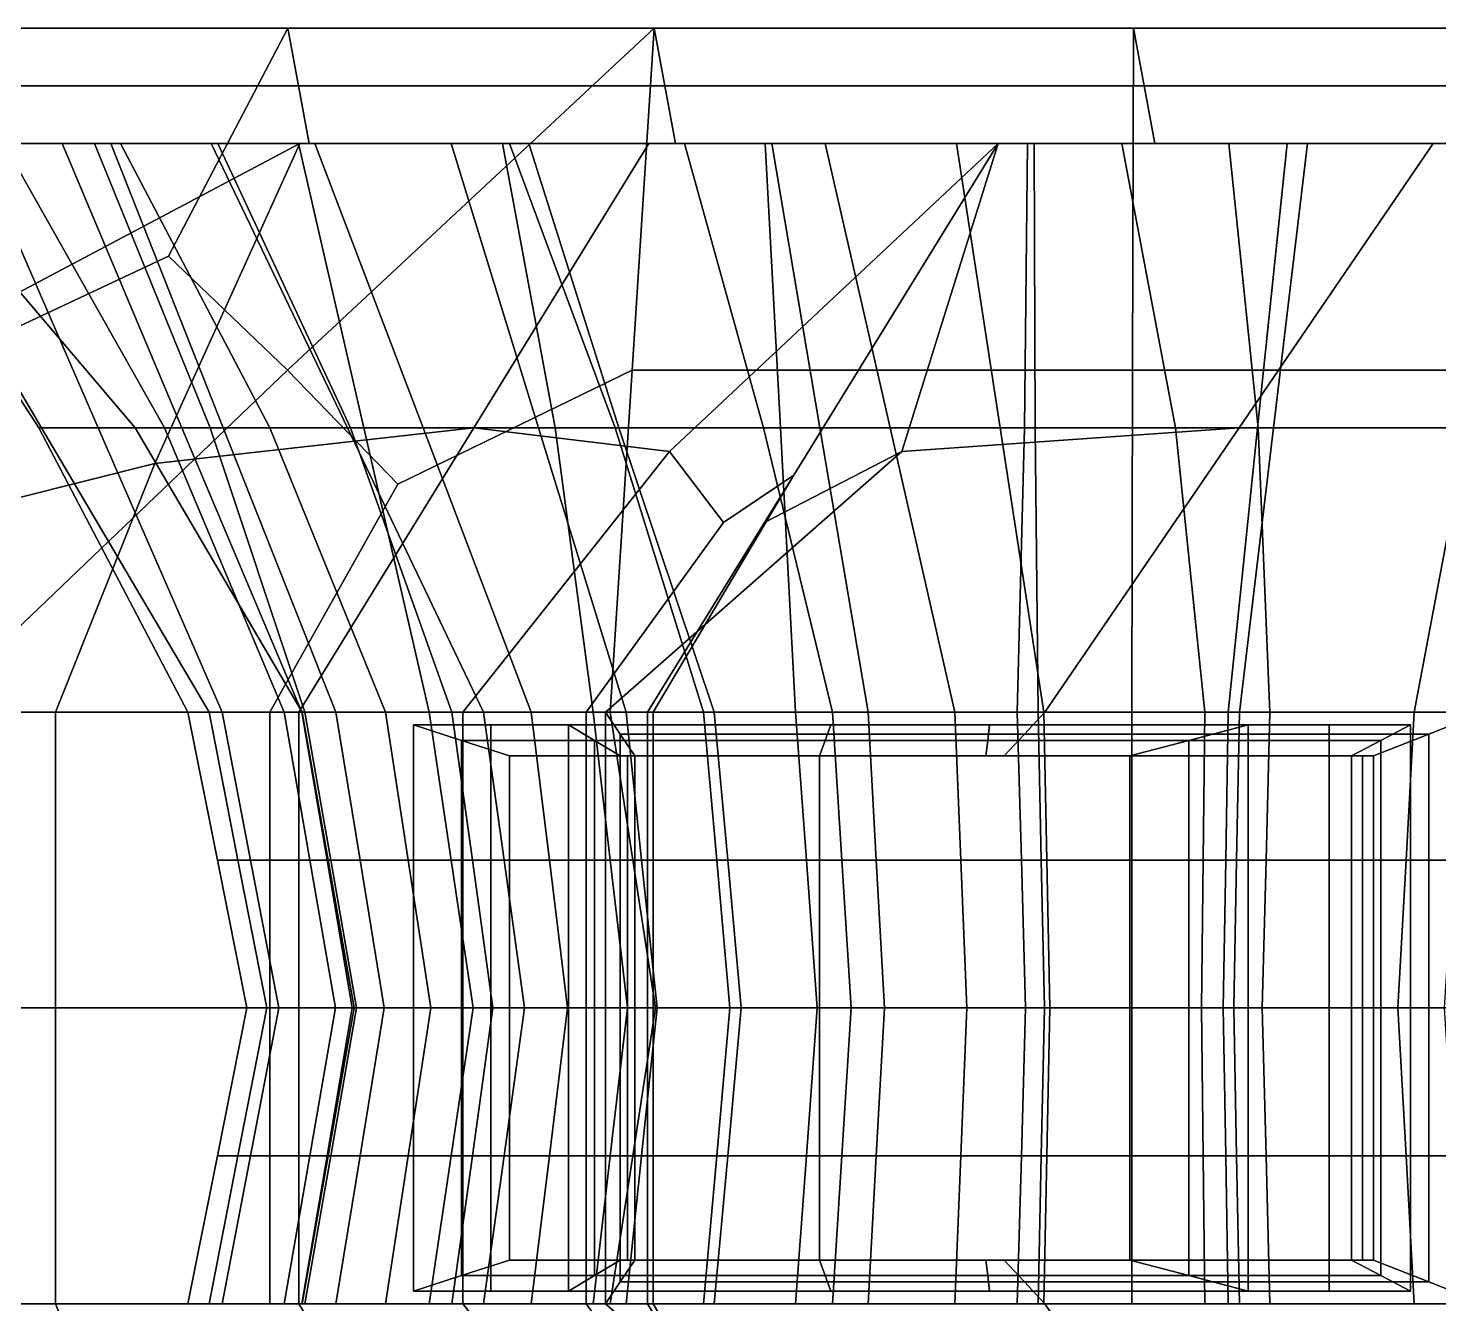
# Model space of a CAD drawing. Extents: x -4.9 to 4.89, y -0.62 to 0.62.
# Drawn here: x -4.6685 to -4.4435, y -0.0472 to 0.1563 of the extents above; entities that cross this region are included whole.
import ezdxf

# ---------------------------------------------------------------- set-up
doc = ezdxf.new("R2010")
doc.units = 0

msp = doc.modelspace()

# ---------------------------------------------------------------- linework, layer by layer
for points in [[(-4.62541, 0.14711, 0.51315), (-4.68383, 0.14711, 0.4875), (-4.68553, 0.15632, 0.49508), (-4.6271, 0.15632, 0.52073)], [(-4.64614, 0.11995, 0.55098), (-4.6271, 0.15632, 0.52073), (-4.68553, 0.15632, 0.49508), (-4.68488, 0.10176, 0.55328)], [(-4.64614, 0.11995, 0.55098), (-4.62714, 0.10176, 0.57388), (-4.56868, 0.15632, 0.54638), (-4.6271, 0.15632, 0.52073)], [(-4.60953, 0.08357, 0.58667), (-4.57218, 0.10176, 0.57426), (-4.56868, 0.15632, 0.54638), (-4.62714, 0.10176, 0.57388)], [(-4.62541, 0.14711, 0.51315), (-4.6271, 0.15632, 0.52073), (-4.56868, 0.15632, 0.54638), (-4.56698, 0.14711, 0.5388)], [(-4.49237, 0.10176, 0.55388), (-4.49222, 0.15632, 0.50729), (-4.56868, 0.15632, 0.54638), (-4.57218, 0.10176, 0.57426)], [(-4.49053, 0.14711, 0.49971), (-4.56698, 0.14711, 0.5388), (-4.56868, 0.15632, 0.54638), (-4.49222, 0.15632, 0.50729)], [(-4.49237, 0.10176, 0.55388), (-4.41255, 0.10176, 0.53349), (-4.41577, 0.15632, 0.4682), (-4.49222, 0.15632, 0.50729)], [(-4.49053, 0.14711, 0.49971), (-4.49222, 0.15632, 0.50729), (-4.41577, 0.15632, 0.4682), (-4.41407, 0.14711, 0.46062)], [(-4.62541, 0.14711, 0.51315), (-4.62371, 0.1379, 0.50557), (-4.68214, 0.1379, 0.47992), (-4.68383, 0.14711, 0.4875)], [(-4.62541, 0.14711, 0.51315), (-4.56698, 0.14711, 0.5388), (-4.56528, 0.1379, 0.53122), (-4.62371, 0.1379, 0.50557)], [(-4.49053, 0.14711, 0.49971), (-4.48883, 0.1379, 0.49213), (-4.56528, 0.1379, 0.53122), (-4.56698, 0.14711, 0.5388)], [(-4.49053, 0.14711, 0.49971), (-4.41407, 0.14711, 0.46062), (-4.41238, 0.1379, 0.45305), (-4.48883, 0.1379, 0.49213)], [(-4.66179, 0.1379, -0.44244), (-4.68423, 0.1379, -0.45213), (-4.74327, 0.1379, -0.34782), (-4.71664, 0.1379, -0.34459)], [(-4.72116, 0.10767, -0.45238), (-4.68423, 0.1379, -0.45213), (-4.6252, 0.1379, -0.55643), (-4.71437, 0.09066, -0.49774)], [(-4.66179, 0.1379, -0.44244), (-4.71664, 0.1379, -0.34459), (-4.69001, 0.1379, -0.34136), (-4.63934, 0.1379, -0.43275)], [(-4.71608, 0.06987, -0.52926), (-4.71437, 0.09066, -0.49774), (-4.6252, 0.1379, -0.55643), (-4.64833, 0.08688, -0.57932)], [(-4.64859, 0.1379, 0.32586), (-4.67418, 0.1379, 0.23135), (-4.71008, 0.1379, 0.23058), (-4.69611, 0.1379, 0.35525)], [(-4.70752, 0.1379, -0.14562), (-4.6922, 0.1379, -0.09549), (-4.65796, 0.1379, -0.09485), (-4.67709, 0.1379, -0.14369)], [(-4.65733, 0.09255, -0.17066), (-4.66684, 0.09255, -0.21697), (-4.69621, 0.1379, -0.19253), (-4.67709, 0.1379, -0.14369)], [(-4.66638, 0.09255, -0.27608), (-4.69311, 0.1379, -0.26694), (-4.69621, 0.1379, -0.19253), (-4.66684, 0.09255, -0.21697)], [(-4.64859, 0.1379, 0.32586), (-4.69611, 0.1379, 0.35525), (-4.68214, 0.1379, 0.47992), (-4.623, 0.1379, 0.42037)], [(-4.68479, 0.1379, 0.17631), (-4.65534, 0.1379, 0.17708), (-4.6724, 0.1379, 0.12204), (-4.69541, 0.1379, 0.12126)], [(-4.69172, 0.1379, 0.06396), (-4.69541, 0.1379, 0.12126), (-4.6724, 0.1379, 0.12204), (-4.66309, 0.1379, 0.06467)], [(-4.66638, 0.09255, -0.27608), (-4.65147, 0.09255, -0.34475), (-4.69001, 0.1379, -0.34136), (-4.69311, 0.1379, -0.26694)], [(-4.69012, 0.1379, -0.04442), (-4.65588, 0.1379, -0.04377), (-4.65796, 0.1379, -0.09485), (-4.6922, 0.1379, -0.09549)], [(-4.69172, 0.1379, 0.06396), (-4.66309, 0.1379, 0.06467), (-4.65379, 0.1379, 0.0073), (-4.68803, 0.1379, 0.00665)], [(-4.69012, 0.1379, -0.04442), (-4.68803, 0.1379, 0.00665), (-4.65379, 0.1379, 0.0073), (-4.65588, 0.1379, -0.04377)], [(-4.61761, 0.09255, -0.41975), (-4.63934, 0.1379, -0.43275), (-4.69001, 0.1379, -0.34136), (-4.65147, 0.09255, -0.34475)], [(-4.68479, 0.1379, 0.17631), (-4.67418, 0.1379, 0.23135), (-4.63828, 0.1379, 0.23213), (-4.65534, 0.1379, 0.17708)], [(-4.66179, 0.1379, -0.44244), (-4.60694, 0.1379, -0.54029), (-4.6252, 0.1379, -0.55643), (-4.68423, 0.1379, -0.45213)], [(-4.57208, 0.1379, 0.44948), (-4.623, 0.1379, 0.42037), (-4.68214, 0.1379, 0.47992), (-4.62371, 0.1379, 0.50557)], [(-4.65733, 0.09255, -0.17066), (-4.67709, 0.1379, -0.14369), (-4.65796, 0.1379, -0.09485), (-4.6395, 0.09255, -0.13824)], [(-4.64859, 0.1379, 0.32586), (-4.60107, 0.1379, 0.29648), (-4.63828, 0.1379, 0.23213), (-4.67418, 0.1379, 0.23135)], [(-4.63739, 0.09255, 0.17113), (-4.64675, 0.09255, 0.12399), (-4.6724, 0.1379, 0.12204), (-4.65534, 0.1379, 0.17708)], [(-4.64398, 0.09255, 0.07888), (-4.66309, 0.1379, 0.06467), (-4.6724, 0.1379, 0.12204), (-4.64675, 0.09255, 0.12399)], [(-4.64398, 0.09255, 0.07888), (-4.62995, 0.09255, 0.03938), (-4.65379, 0.1379, 0.0073), (-4.66309, 0.1379, 0.06467)], [(-4.66179, 0.1379, -0.44244), (-4.63934, 0.1379, -0.43275), (-4.58868, 0.1379, -0.52415), (-4.60694, 0.1379, -0.54029)], [(-4.62409, 0.1379, -0.05719), (-4.6254, 0.1379, -0.08865), (-4.65796, 0.1379, -0.09485), (-4.65588, 0.1379, -0.04377)], [(-4.61499, 0.09255, -0.1208), (-4.6395, 0.09255, -0.13824), (-4.65796, 0.1379, -0.09485), (-4.6254, 0.1379, -0.08865)], [(-4.62409, 0.1379, -0.05719), (-4.65588, 0.1379, -0.04377), (-4.65379, 0.1379, 0.0073), (-4.62278, 0.1379, -0.02573)], [(-4.63739, 0.09255, 0.17113), (-4.65534, 0.1379, 0.17708), (-4.63828, 0.1379, 0.23213), (-4.61711, 0.09255, 0.22289)], [(-4.60554, 0.09255, 0.00906), (-4.62278, 0.1379, -0.02573), (-4.65379, 0.1379, 0.0073), (-4.62995, 0.09255, 0.03938)], [(-4.64859, 0.1379, 0.32586), (-4.623, 0.1379, 0.42037), (-4.56386, 0.1379, 0.36082), (-4.60107, 0.1379, 0.29648)], [(-4.59741, 0.09255, -0.6333), (-4.64833, 0.08688, -0.57932), (-4.6252, 0.1379, -0.55643), (-4.56951, 0.1379, -0.62826)], [(-4.61761, 0.09255, -0.41975), (-4.5743, 0.09255, -0.48956), (-4.58868, 0.1379, -0.52415), (-4.63934, 0.1379, -0.43275)], [(-4.5871, 0.09255, 0.28186), (-4.61711, 0.09255, 0.22289), (-4.63828, 0.1379, 0.23213), (-4.60107, 0.1379, 0.29648)], [(-4.62409, 0.1379, -0.05719), (-4.59231, 0.1379, -0.0706), (-4.59284, 0.1379, -0.08244), (-4.6254, 0.1379, -0.08865)], [(-4.61499, 0.09255, -0.1208), (-4.6254, 0.1379, -0.08865), (-4.59284, 0.1379, -0.08244), (-4.58445, 0.09255, -0.11285)], [(-4.55545, 0.1379, -0.60101), (-4.56951, 0.1379, -0.62826), (-4.6252, 0.1379, -0.55643), (-4.60694, 0.1379, -0.54029)], [(-4.62409, 0.1379, -0.05719), (-4.62278, 0.1379, -0.02573), (-4.59177, 0.1379, -0.05876), (-4.59231, 0.1379, -0.0706)], [(-4.57208, 0.1379, 0.44948), (-4.62371, 0.1379, 0.50557), (-4.56528, 0.1379, 0.53122), (-4.52116, 0.1379, 0.47858)], [(-4.57208, 0.1379, 0.44948), (-4.52044, 0.1379, 0.39339), (-4.56386, 0.1379, 0.36082), (-4.623, 0.1379, 0.42037)], [(-4.60554, 0.09255, 0.00906), (-4.57491, 0.09255, -0.01104), (-4.59177, 0.1379, -0.05876), (-4.62278, 0.1379, -0.02573)], [(-4.55545, 0.1379, -0.60101), (-4.60694, 0.1379, -0.54029), (-4.58868, 0.1379, -0.52415), (-4.54139, 0.1379, -0.57376)], [(-4.5871, 0.09255, 0.28186), (-4.60107, 0.1379, 0.29648), (-4.56386, 0.1379, 0.36082), (-4.55126, 0.09255, 0.33641)], [(-4.59741, 0.09255, -0.6333), (-4.56951, 0.1379, -0.62826), (-4.51383, 0.1379, -0.70008), (-4.56621, 0.08877, -0.68227)], [(-4.55044, 0.1379, -0.07215), (-4.55098, 0.1379, -0.08399), (-4.59284, 0.1379, -0.08244), (-4.59231, 0.1379, -0.0706)], [(-4.54855, 0.09255, -0.10892), (-4.58445, 0.09255, -0.11285), (-4.59284, 0.1379, -0.08244), (-4.55098, 0.1379, -0.08399)], [(-4.55044, 0.1379, -0.07215), (-4.59231, 0.1379, -0.0706), (-4.59177, 0.1379, -0.05876), (-4.5499, 0.1379, -0.06031)], [(-4.54223, 0.09255, -0.01986), (-4.5499, 0.1379, -0.06031), (-4.59177, 0.1379, -0.05876), (-4.57491, 0.09255, -0.01104)], [(-4.53105, 0.09255, -0.54267), (-4.54139, 0.1379, -0.57376), (-4.58868, 0.1379, -0.52415), (-4.5743, 0.09255, -0.48956)], [(-4.57208, 0.1379, 0.44948), (-4.52116, 0.1379, 0.47858), (-4.47703, 0.1379, 0.42595), (-4.52044, 0.1379, 0.39339)], [(-4.55545, 0.1379, -0.60101), (-4.50397, 0.1379, -0.66173), (-4.51383, 0.1379, -0.70008), (-4.56951, 0.1379, -0.62826)], [(-4.55761, 0.07743, -0.71733), (-4.56621, 0.08877, -0.68227), (-4.51383, 0.1379, -0.70008), (-4.54639, 0.08499, -0.74354)], [(-4.4556, 0.1379, 0.45594), (-4.52116, 0.1379, 0.47858), (-4.56528, 0.1379, 0.53122), (-4.48883, 0.1379, 0.49213)], [(-4.51348, 0.09255, 0.37489), (-4.55126, 0.09255, 0.33641), (-4.56386, 0.1379, 0.36082), (-4.52044, 0.1379, 0.39339)], [(-4.55545, 0.1379, -0.60101), (-4.54139, 0.1379, -0.57376), (-4.4941, 0.1379, -0.62337), (-4.50397, 0.1379, -0.66173)], [(-4.5511, 0.07743, -0.78322), (-4.54639, 0.08499, -0.74354), (-4.51383, 0.1379, -0.70008), (-4.52919, 0.08877, -0.78799)], [(-4.55044, 0.1379, -0.07215), (-4.50858, 0.1379, -0.0737), (-4.50911, 0.1379, -0.08554), (-4.55098, 0.1379, -0.08399)], [(-4.54855, 0.09255, -0.10892), (-4.55098, 0.1379, -0.08399), (-4.50911, 0.1379, -0.08554), (-4.50959, 0.09255, -0.11552)], [(-4.55044, 0.1379, -0.07215), (-4.5499, 0.1379, -0.06031), (-4.50804, 0.1379, -0.06186), (-4.50858, 0.1379, -0.0737)], [(-4.54223, 0.09255, -0.01986), (-4.50793, 0.09255, -0.01666), (-4.50804, 0.1379, -0.06186), (-4.5499, 0.1379, -0.06031)], [(-4.53105, 0.09255, -0.54267), (-4.48551, 0.09255, -0.57778), (-4.4941, 0.1379, -0.62337), (-4.54139, 0.1379, -0.57376)], [(-4.47539, 0.09255, -0.79261), (-4.52919, 0.08877, -0.78799), (-4.51383, 0.1379, -0.70008), (-4.44442, 0.1379, -0.70331)], [(-4.4556, 0.1379, 0.45594), (-4.42237, 0.1379, 0.41974), (-4.47703, 0.1379, 0.42595), (-4.52116, 0.1379, 0.47858)], [(-4.51348, 0.09255, 0.37489), (-4.52044, 0.1379, 0.39339), (-4.47703, 0.1379, 0.42595), (-4.47235, 0.09255, 0.39723)], [(-4.43779, 0.1379, -0.66721), (-4.44442, 0.1379, -0.70331), (-4.51383, 0.1379, -0.70008), (-4.50397, 0.1379, -0.66173)], [(-4.4699, 0.09255, -0.13919), (-4.50959, 0.09255, -0.11552), (-4.50911, 0.1379, -0.08554), (-4.46445, 0.1379, -0.1183)], [(-4.46609, 0.1379, -0.07667), (-4.46445, 0.1379, -0.1183), (-4.50911, 0.1379, -0.08554), (-4.50858, 0.1379, -0.0737)], [(-4.46609, 0.1379, -0.07667), (-4.50858, 0.1379, -0.0737), (-4.50804, 0.1379, -0.06186), (-4.46772, 0.1379, -0.03503)], [(-4.47242, 0.09255, -0.00071), (-4.46772, 0.1379, -0.03503), (-4.50804, 0.1379, -0.06186), (-4.50793, 0.09255, -0.01666)], [(-4.43779, 0.1379, -0.66721), (-4.50397, 0.1379, -0.66173), (-4.4941, 0.1379, -0.62337), (-4.43116, 0.1379, -0.63112)], [(-4.43537, 0.09255, -0.59359), (-4.43116, 0.1379, -0.63112), (-4.4941, 0.1379, -0.62337), (-4.48551, 0.09255, -0.57778)], [(-4.4556, 0.1379, 0.45594), (-4.48883, 0.1379, 0.49213), (-4.41238, 0.1379, 0.45305), (-4.39005, 0.1379, 0.43329)], [(-4.42644, 0.09255, 0.40333), (-4.47235, 0.09255, 0.39723), (-4.47703, 0.1379, 0.42595), (-4.42237, 0.1379, 0.41974)], [(-4.47539, 0.09255, -0.79261), (-4.44442, 0.1379, -0.70331), (-4.37502, 0.1379, -0.70654), (-4.40577, 0.09255, -0.78042)], [(-4.47242, 0.09255, -0.00071), (-4.43889, 0.09255, 0.02951), (-4.42741, 0.1379, -0.00821), (-4.46772, 0.1379, -0.03503)], [(-4.4699, 0.09255, -0.13919), (-4.46445, 0.1379, -0.1183), (-4.41979, 0.1379, -0.15106), (-4.42676, 0.09255, -0.18388)], [(-4.46609, 0.1379, -0.07667), (-4.46772, 0.1379, -0.03503), (-4.42741, 0.1379, -0.00821), (-4.4236, 0.1379, -0.07963)], [(-4.46609, 0.1379, -0.07667), (-4.4236, 0.1379, -0.07963), (-4.41979, 0.1379, -0.15106), (-4.46445, 0.1379, -0.1183)], [(-4.4556, 0.1379, 0.45594), (-4.39005, 0.1379, 0.43329), (-4.36771, 0.1379, 0.41354), (-4.42237, 0.1379, 0.41974)], [(-4.43779, 0.1379, -0.66721), (-4.37162, 0.1379, -0.6727), (-4.37502, 0.1379, -0.70654), (-4.44442, 0.1379, -0.70331)], [(-4.64614, 0.11995, 0.55098), (-4.68488, 0.10176, 0.55328), (-4.68422, 0.0472, 0.61148), (-4.62714, 0.10176, 0.57388)], [(-4.60953, 0.08357, 0.58667), (-4.62714, 0.10176, 0.57388), (-4.68422, 0.0472, 0.61148), (-4.62996, 0.0472, 0.60681)], [(-4.60953, 0.08357, 0.58667), (-4.62996, 0.0472, 0.60681), (-4.57569, 0.0472, 0.60214), (-4.57218, 0.10176, 0.57426)], [(-4.49237, 0.10176, 0.55388), (-4.57218, 0.10176, 0.57426), (-4.57569, 0.0472, 0.60214), (-4.49251, 0.0472, 0.60046)], [(-4.49237, 0.10176, 0.55388), (-4.49251, 0.0472, 0.60046), (-4.40932, 0.0472, 0.59878), (-4.41255, 0.10176, 0.53349)], [(-4.65733, 0.09255, -0.17066), (-4.63757, 0.0472, -0.19764), (-4.64303, 0.0472, -0.23502), (-4.66684, 0.09255, -0.21697)], [(-4.66638, 0.09255, -0.27608), (-4.66684, 0.09255, -0.21697), (-4.64303, 0.0472, -0.23502), (-4.63966, 0.0472, -0.28522)], [(-4.66638, 0.09255, -0.27608), (-4.63966, 0.0472, -0.28522), (-4.62482, 0.0472, -0.34389), (-4.65147, 0.09255, -0.34475)], [(-4.59741, 0.09255, -0.6333), (-4.62532, 0.0472, -0.63833), (-4.66416, 0.0472, -0.59719), (-4.64833, 0.08688, -0.57932)], [(-4.65733, 0.09255, -0.17066), (-4.6395, 0.09255, -0.13824), (-4.62439, 0.0472, -0.17098), (-4.63757, 0.0472, -0.19764)], [(-4.61761, 0.09255, -0.41975), (-4.65147, 0.09255, -0.34475), (-4.62482, 0.0472, -0.34389), (-4.59588, 0.0472, -0.40674)], [(-4.63739, 0.09255, 0.17113), (-4.61944, 0.0472, 0.16518), (-4.62769, 0.0472, 0.12652), (-4.64675, 0.09255, 0.12399)], [(-4.64398, 0.09255, 0.07888), (-4.64675, 0.09255, 0.12399), (-4.62769, 0.0472, 0.12652), (-4.62486, 0.0472, 0.09309)], [(-4.64398, 0.09255, 0.07888), (-4.62486, 0.0472, 0.09309), (-4.61154, 0.0472, 0.06537), (-4.62995, 0.09255, 0.03938)], [(-4.61499, 0.09255, -0.1208), (-4.60457, 0.0472, -0.15295), (-4.62439, 0.0472, -0.17098), (-4.6395, 0.09255, -0.13824)], [(-4.63739, 0.09255, 0.17113), (-4.61711, 0.09255, 0.22289), (-4.60097, 0.0472, 0.21133), (-4.61944, 0.0472, 0.16518)], [(-4.60554, 0.09255, 0.00906), (-4.62995, 0.09255, 0.03938), (-4.61154, 0.0472, 0.06537), (-4.58831, 0.0472, 0.04384)], [(-4.59741, 0.09255, -0.6333), (-4.56621, 0.08877, -0.68227), (-4.5992, 0.0472, -0.68026), (-4.62532, 0.0472, -0.63833)], [(-4.61761, 0.09255, -0.41975), (-4.59588, 0.0472, -0.40674), (-4.55908, 0.0472, -0.46542), (-4.5743, 0.09255, -0.48956)], [(-4.5871, 0.09255, 0.28186), (-4.57313, 0.0472, 0.26725), (-4.60097, 0.0472, 0.21133), (-4.61711, 0.09255, 0.22289)], [(-4.61499, 0.09255, -0.1208), (-4.58445, 0.09255, -0.11285), (-4.57839, 0.0472, -0.14132), (-4.60457, 0.0472, -0.15295)], [(-4.60554, 0.09255, 0.00906), (-4.58831, 0.0472, 0.04384), (-4.56078, 0.0472, 0.02881), (-4.57491, 0.09255, -0.01104)], [(-4.5871, 0.09255, 0.28186), (-4.55126, 0.09255, 0.33641), (-4.54022, 0.0472, 0.31994), (-4.57313, 0.0472, 0.26725)], [(-4.54855, 0.09255, -0.10892), (-4.54611, 0.0472, -0.13384), (-4.57839, 0.0472, -0.14132), (-4.58445, 0.09255, -0.11285)], [(-4.47539, 0.09255, -0.79261), (-4.50636, 0.0472, -0.88192), (-4.57645, 0.0472, -0.87603), (-4.52919, 0.08877, -0.78799)], [(-4.54223, 0.09255, -0.01986), (-4.57491, 0.09255, -0.01104), (-4.56078, 0.0472, 0.02881), (-4.53456, 0.0472, 0.02059)], [(-4.53105, 0.09255, -0.54267), (-4.5743, 0.09255, -0.48956), (-4.55908, 0.0472, -0.46542), (-4.5207, 0.0472, -0.51158)], [(-4.51348, 0.09255, 0.37489), (-4.50653, 0.0472, 0.3564), (-4.54022, 0.0472, 0.31994), (-4.55126, 0.09255, 0.33641)], [(-4.54855, 0.09255, -0.10892), (-4.50959, 0.09255, -0.11552), (-4.51076, 0.0472, -0.13769), (-4.54611, 0.0472, -0.13384)], [(-4.54223, 0.09255, -0.01986), (-4.53456, 0.0472, 0.02059), (-4.50743, 0.0472, 0.02145), (-4.50793, 0.09255, -0.01666)], [(-4.53105, 0.09255, -0.54267), (-4.5207, 0.0472, -0.51158), (-4.48083, 0.0472, -0.54265), (-4.48551, 0.09255, -0.57778)], [(-4.51348, 0.09255, 0.37489), (-4.47235, 0.09255, 0.39723), (-4.47049, 0.0472, 0.3782), (-4.50653, 0.0472, 0.3564)], [(-4.4699, 0.09255, -0.13919), (-4.47534, 0.0472, -0.16008), (-4.51076, 0.0472, -0.13769), (-4.50959, 0.09255, -0.11552)], [(-4.47242, 0.09255, -0.00071), (-4.50793, 0.09255, -0.01666), (-4.50743, 0.0472, 0.02145), (-4.47711, 0.0472, 0.03361)], [(-4.47539, 0.09255, -0.79261), (-4.40577, 0.09255, -0.78042), (-4.43626, 0.0472, -0.88781), (-4.50636, 0.0472, -0.88192)], [(-4.43537, 0.09255, -0.59359), (-4.48551, 0.09255, -0.57778), (-4.48083, 0.0472, -0.54265), (-4.43959, 0.0472, -0.55605)], [(-4.47242, 0.09255, -0.00071), (-4.47711, 0.0472, 0.03361), (-4.44747, 0.0472, 0.05862), (-4.43889, 0.09255, 0.02951)], [(-4.4699, 0.09255, -0.13919), (-4.42676, 0.09255, -0.18388), (-4.43646, 0.0472, -0.20229), (-4.47534, 0.0472, -0.16008)], [(-4.42644, 0.09255, 0.40333), (-4.43052, 0.0472, 0.38692), (-4.47049, 0.0472, 0.3782), (-4.47235, 0.09255, 0.39723)], [(-4.41054, 0.09255, 0.07551), (-4.43889, 0.09255, 0.02951), (-4.44747, 0.0472, 0.05862), (-4.42236, 0.0472, 0.09798)], [(-4.55761, 0.07743, -0.71733), (-4.5795, 0.0472, -0.72596), (-4.5992, 0.0472, -0.68026), (-4.56621, 0.08877, -0.68227)], [(-4.5511, 0.07743, -0.78322), (-4.52919, 0.08877, -0.78799), (-4.57645, 0.0472, -0.87603), (-4.56973, 0.0472, -0.82479)], [(-4.71608, 0.06987, -0.52926), (-4.64833, 0.08688, -0.57932), (-4.66416, 0.0472, -0.59719), (-4.72204, 0.0472, -0.55386)], [(-4.55761, 0.07743, -0.71733), (-4.54639, 0.08499, -0.74354), (-4.56882, 0.0472, -0.77446), (-4.5795, 0.0472, -0.72596)], [(-4.5511, 0.07743, -0.78322), (-4.56973, 0.0472, -0.82479), (-4.56882, 0.0472, -0.77446), (-4.54639, 0.08499, -0.74354)], [(-4.72204, 0, -0.55386), (-4.72204, 0.0472, -0.55386), (-4.66416, 0.0472, -0.59719), (-4.66416, 0, -0.59719)], [(-4.62996, 0, 0.60681), (-4.62996, 0.0472, 0.60681), (-4.68422, 0.0472, 0.61148), (-4.68393, 0, 0.60827)], [(-4.62532, 0, -0.63833), (-4.66416, 0, -0.59719), (-4.66416, 0.0472, -0.59719), (-4.62532, 0.0472, -0.63833)], [(-4.63304, 0.0236, -0.20197), (-4.63833, 0.0236, -0.23821), (-4.64303, 0.0472, -0.23502), (-4.63757, 0.0472, -0.19764)], [(-4.63506, 0.0236, -0.28686), (-4.63966, 0.0472, -0.28522), (-4.64303, 0.0472, -0.23502), (-4.63833, 0.0236, -0.23821)], [(-4.63506, 0.0236, -0.28686), (-4.62068, 0.0236, -0.34375), (-4.62482, 0.0472, -0.34389), (-4.63966, 0.0472, -0.28522)], [(-4.63304, 0.0236, -0.20197), (-4.63757, 0.0472, -0.19764), (-4.62439, 0.0472, -0.17098), (-4.62026, 0.0236, -0.17612)], [(-4.62996, 0, 0.60681), (-4.56846, 0, 0.60289), (-4.57569, 0.0472, 0.60214), (-4.62996, 0.0472, 0.60681)], [(-4.61559, 0.0236, 0.16597), (-4.62359, 0.0236, 0.12847), (-4.62769, 0.0472, 0.12652), (-4.61944, 0.0472, 0.16518)], [(-4.62085, 0.0236, 0.09604), (-4.62486, 0.0472, 0.09309), (-4.62769, 0.0472, 0.12652), (-4.62359, 0.0236, 0.12847)], [(-4.62532, 0, -0.63833), (-4.62532, 0.0472, -0.63833), (-4.5992, 0.0472, -0.68026), (-4.5992, 0, -0.68026)], [(-4.62085, 0.0236, 0.09604), (-4.60793, 0.0236, 0.06915), (-4.61154, 0.0472, 0.06537), (-4.62486, 0.0472, 0.09309)], [(-4.59262, 0.0236, -0.40468), (-4.59588, 0.0472, -0.40674), (-4.62482, 0.0472, -0.34389), (-4.62068, 0.0236, -0.34375)], [(-4.60105, 0.0236, -0.15865), (-4.62026, 0.0236, -0.17612), (-4.62439, 0.0472, -0.17098), (-4.60457, 0.0472, -0.15295)], [(-4.61559, 0.0236, 0.16597), (-4.61944, 0.0472, 0.16518), (-4.60097, 0.0472, 0.21133), (-4.59767, 0.0236, 0.21075)], [(-4.58539, 0.0236, 0.04827), (-4.58831, 0.0472, 0.04384), (-4.61154, 0.0472, 0.06537), (-4.60793, 0.0236, 0.06915)], [(-4.59942, 0, -0.96909), (-4.60708, 0, -0.95731), (-4.60708, 0.04518, -0.95731), (-4.59942, 0.0427, -0.96909)], [(-4.59471, 0, -0.92609), (-4.59471, 0.04518, -0.92609), (-4.60708, 0.04518, -0.95731), (-4.60708, 0, -0.95731)], [(-4.52785, 0.04518, -0.93316), (-4.54052, 0.04518, -0.96261), (-4.60708, 0.04518, -0.95731), (-4.59471, 0.04518, -0.92609)], [(-4.5414, 0.0427, -0.97204), (-4.59942, 0.0427, -0.96909), (-4.60708, 0.04518, -0.95731), (-4.54052, 0.04518, -0.96261)], [(-4.60105, 0.0236, -0.15865), (-4.60457, 0.0472, -0.15295), (-4.57839, 0.0472, -0.14132), (-4.57567, 0.0236, -0.14737)], [(-4.57067, 0.0236, 0.265), (-4.59767, 0.0236, 0.21075), (-4.60097, 0.0472, 0.21133), (-4.57313, 0.0472, 0.26725)], [(-4.5795, 0, -0.72596), (-4.5992, 0, -0.68026), (-4.5992, 0.0472, -0.68026), (-4.5795, 0.0472, -0.72596)], [(-4.59262, 0.0236, -0.40468), (-4.55695, 0.0236, -0.46156), (-4.55908, 0.0472, -0.46542), (-4.59588, 0.0472, -0.40674)], [(-4.59471, 0, -0.92609), (-4.58234, 0, -0.89488), (-4.58234, 0.04518, -0.89488), (-4.59471, 0.04518, -0.92609)], [(-4.52785, 0.04518, -0.93316), (-4.59471, 0.04518, -0.92609), (-4.58234, 0.04518, -0.89488), (-4.51519, 0.04518, -0.90371)], [(-4.58539, 0.0236, 0.04827), (-4.55868, 0.0236, 0.03368), (-4.56078, 0.0472, 0.02881), (-4.58831, 0.0472, 0.04384)], [(-4.51548, 0.0427, -0.9013), (-4.51519, 0.04518, -0.90371), (-4.58234, 0.04518, -0.89488), (-4.57821, 0.0427, -0.89311)], [(-4.57821, 0, -0.89311), (-4.57821, 0.0427, -0.89311), (-4.58234, 0.04518, -0.89488), (-4.58234, 0, -0.89488)], [(-4.5795, 0, -0.72596), (-4.5795, 0.0472, -0.72596), (-4.56882, 0.0472, -0.77446), (-4.56882, 0, -0.77446)], [(-4.54438, 0.0236, -0.14012), (-4.57567, 0.0236, -0.14737), (-4.57839, 0.0472, -0.14132), (-4.54611, 0.0472, -0.13384)], [(-4.57409, 0, -0.88015), (-4.57645, 0, -0.87603), (-4.57645, 0.0472, -0.87603), (-4.57409, 0.04371, -0.88015)], [(-4.50959, 0.04371, -0.88563), (-4.57409, 0.04371, -0.88015), (-4.57645, 0.0472, -0.87603), (-4.50636, 0.0472, -0.88192)], [(-4.56973, 0, -0.82479), (-4.56973, 0.0472, -0.82479), (-4.57645, 0.0472, -0.87603), (-4.57645, 0, -0.87603)], [(-4.49251, 0, 0.60046), (-4.49251, 0.0472, 0.60046), (-4.57569, 0.0472, 0.60214), (-4.56846, 0, 0.60289)], [(-4.57067, 0.0236, 0.265), (-4.57313, 0.0472, 0.26725), (-4.54022, 0.0472, 0.31994), (-4.53873, 0.0236, 0.31611)], [(-4.56973, 0, -0.82479), (-4.56882, 0, -0.77446), (-4.56882, 0.0472, -0.77446), (-4.56973, 0.0472, -0.82479)], [(-4.53325, 0.0236, 0.02572), (-4.53456, 0.0472, 0.02059), (-4.56078, 0.0472, 0.02881), (-4.55868, 0.0236, 0.03368)], [(-4.51974, 0.0236, -0.5063), (-4.5207, 0.0472, -0.51158), (-4.55908, 0.0472, -0.46542), (-4.55695, 0.0236, -0.46156)], [(-4.54438, 0.0236, -0.14012), (-4.54611, 0.0472, -0.13384), (-4.51076, 0.0472, -0.13769), (-4.51011, 0.0236, -0.14385)], [(-4.5414, 0.0427, -0.97204), (-4.54052, 0.04518, -0.96261), (-4.47396, 0.04518, -0.96791), (-4.48338, 0.0427, -0.97498)], [(-4.52785, 0.04518, -0.93316), (-4.461, 0.04518, -0.94023), (-4.47396, 0.04518, -0.96791), (-4.54052, 0.04518, -0.96261)], [(-4.50605, 0.0236, 0.35148), (-4.53873, 0.0236, 0.31611), (-4.54022, 0.0472, 0.31994), (-4.50653, 0.0472, 0.3564)], [(-4.53325, 0.0236, 0.02572), (-4.50693, 0.0236, 0.02654), (-4.50743, 0.0472, 0.02145), (-4.53456, 0.0472, 0.02059)], [(-4.52785, 0.04518, -0.93316), (-4.51519, 0.04518, -0.90371), (-4.44804, 0.04518, -0.91255), (-4.461, 0.04518, -0.94023)], [(-4.51974, 0.0236, -0.5063), (-4.4811, 0.0236, -0.53642), (-4.48083, 0.0472, -0.54265), (-4.5207, 0.0472, -0.51158)], [(-4.51548, 0.0427, -0.9013), (-4.45276, 0.0427, -0.9095), (-4.44804, 0.04518, -0.91255), (-4.51519, 0.04518, -0.90371)], [(-4.47577, 0.0236, -0.16555), (-4.51011, 0.0236, -0.14385), (-4.51076, 0.0472, -0.13769), (-4.47534, 0.0472, -0.16008)], [(-4.50959, 0.04371, -0.88563), (-4.50636, 0.0472, -0.88192), (-4.43626, 0.0472, -0.88781), (-4.4451, 0.04371, -0.89112)], [(-4.47752, 0.0236, 0.03835), (-4.47711, 0.0472, 0.03361), (-4.50743, 0.0472, 0.02145), (-4.50693, 0.0236, 0.02654)], [(-4.50605, 0.0236, 0.35148), (-4.50653, 0.0472, 0.3564), (-4.47049, 0.0472, 0.3782), (-4.47109, 0.0236, 0.37263)], [(-4.49251, 0, 0.60046), (-4.39306, 0, 0.59895), (-4.40932, 0.0472, 0.59878), (-4.49251, 0.0472, 0.60046)], [(-4.48338, 0, -0.97498), (-4.48338, 0.0427, -0.97498), (-4.47396, 0.04518, -0.96791), (-4.47396, 0, -0.96791)], [(-4.44111, 0.0236, -0.54942), (-4.43959, 0.0472, -0.55605), (-4.48083, 0.0472, -0.54265), (-4.4811, 0.0236, -0.53642)], [(-4.47752, 0.0236, 0.03835), (-4.44876, 0.0236, 0.0626), (-4.44747, 0.0472, 0.05862), (-4.47711, 0.0472, 0.03361)], [(-4.47577, 0.0236, -0.16555), (-4.47534, 0.0472, -0.16008), (-4.43646, 0.0472, -0.20229), (-4.43808, 0.0236, -0.20647)], [(-4.461, 0, -0.94023), (-4.47396, 0, -0.96791), (-4.47396, 0.04518, -0.96791), (-4.461, 0.04518, -0.94023)], [(-4.43232, 0.0236, 0.38108), (-4.47109, 0.0236, 0.37263), (-4.47049, 0.0472, 0.3782), (-4.43052, 0.0472, 0.38692)], [(-4.461, 0, -0.94023), (-4.461, 0.04518, -0.94023), (-4.44804, 0.04518, -0.91255), (-4.44804, 0, -0.91255)], [(-4.45276, 0, -0.9095), (-4.44804, 0, -0.91255), (-4.44804, 0.04518, -0.91255), (-4.45276, 0.0427, -0.9095)], [(-4.4244, 0.0236, 0.10079), (-4.42236, 0.0472, 0.09798), (-4.44747, 0.0472, 0.05862), (-4.44876, 0.0236, 0.0626)], [(-4.4451, 0, -0.89112), (-4.4451, 0.04371, -0.89112), (-4.43626, 0.0472, -0.88781), (-4.41619, 0, -0.86645)], [(-4.57409, 0, -0.88015), (-4.57409, 0.04371, -0.88015), (-4.57174, 0.04022, -0.88428), (-4.57174, 0, -0.88428)], [(-4.50959, 0.04371, -0.88563), (-4.51283, 0.04022, -0.88935), (-4.57174, 0.04022, -0.88428), (-4.57409, 0.04371, -0.88015)], [(-4.50959, 0.04371, -0.88563), (-4.4451, 0.04371, -0.89112), (-4.45393, 0.04022, -0.89442), (-4.51283, 0.04022, -0.88935)], [(-4.4451, 0, -0.89112), (-4.45393, 0, -0.89442), (-4.45393, 0.04022, -0.89442), (-4.4451, 0.04371, -0.89112)], [(-4.59942, 0, -0.96909), (-4.59942, 0.0427, -0.96909), (-4.59176, 0.04022, -0.98087), (-4.59176, 0, -0.98087)], [(-4.5414, 0.0427, -0.97204), (-4.54228, 0.04022, -0.98146), (-4.59176, 0.04022, -0.98087), (-4.59942, 0.0427, -0.96909)], [(-4.51548, 0.0427, -0.9013), (-4.57821, 0.0427, -0.89311), (-4.57409, 0.04022, -0.89134), (-4.51578, 0.04022, -0.8989)], [(-4.57821, 0, -0.89311), (-4.57409, 0, -0.89134), (-4.57409, 0.04022, -0.89134), (-4.57821, 0.0427, -0.89311)], [(-4.5414, 0.0427, -0.97204), (-4.48338, 0.0427, -0.97498), (-4.49281, 0.04022, -0.98205), (-4.54228, 0.04022, -0.98146)], [(-4.51548, 0.0427, -0.9013), (-4.51578, 0.04022, -0.8989), (-4.45747, 0.04022, -0.90645), (-4.45276, 0.0427, -0.9095)], [(-4.48338, 0, -0.97498), (-4.49281, 0, -0.98205), (-4.49281, 0.04022, -0.98205), (-4.48338, 0.0427, -0.97498)], [(-4.45276, 0, -0.9095), (-4.45276, 0.0427, -0.9095), (-4.45747, 0.04022, -0.90645), (-4.45747, 0, -0.90645)], [(-4.54228, 0, -0.98146), (-4.59176, 0, -0.98087), (-4.59176, 0.04022, -0.98087), (-4.54228, 0.04022, -0.98146)], [(-4.57291, 0, -0.88781), (-4.57291, 0.04022, -0.88781), (-4.57409, 0.04022, -0.89134), (-4.57409, 0, -0.89134)], [(-4.51431, 0.04022, -0.89412), (-4.51578, 0.04022, -0.8989), (-4.57409, 0.04022, -0.89134), (-4.57291, 0.04022, -0.88781)], [(-4.57291, 0, -0.88781), (-4.57174, 0, -0.88428), (-4.57174, 0.04022, -0.88428), (-4.57291, 0.04022, -0.88781)], [(-4.51431, 0.04022, -0.89412), (-4.57291, 0.04022, -0.88781), (-4.57174, 0.04022, -0.88428), (-4.51283, 0.04022, -0.88935)], [(-4.54228, 0, -0.98146), (-4.54228, 0.04022, -0.98146), (-4.49281, 0.04022, -0.98205), (-4.49281, 0, -0.98205)], [(-4.51431, 0.04022, -0.89412), (-4.4557, 0.04022, -0.90044), (-4.45747, 0.04022, -0.90645), (-4.51578, 0.04022, -0.8989)], [(-4.51431, 0.04022, -0.89412), (-4.51283, 0.04022, -0.88935), (-4.45393, 0.04022, -0.89442), (-4.4557, 0.04022, -0.90044)], [(-4.4557, 0, -0.90044), (-4.45747, 0, -0.90645), (-4.45747, 0.04022, -0.90645), (-4.4557, 0.04022, -0.90044)], [(-4.4557, 0, -0.90044), (-4.4557, 0.04022, -0.90044), (-4.45393, 0.04022, -0.89442), (-4.45393, 0, -0.89442)], [(-4.63304, 0.0236, -0.20197), (-4.62851, 0, -0.20629), (-4.63363, 0, -0.24139), (-4.63833, 0.0236, -0.23821)], [(-4.63506, 0.0236, -0.28686), (-4.63833, 0.0236, -0.23821), (-4.63363, 0, -0.24139), (-4.63047, 0, -0.28851)], [(-4.63506, 0.0236, -0.28686), (-4.63047, 0, -0.28851), (-4.61654, 0, -0.3436), (-4.62068, 0.0236, -0.34375)], [(-4.63304, 0.0236, -0.20197), (-4.62026, 0.0236, -0.17612), (-4.61613, 0, -0.18126), (-4.62851, 0, -0.20629)], [(-4.61559, 0.0236, 0.16597), (-4.61174, 0, 0.16677), (-4.6195, 0, 0.13042), (-4.62359, 0.0236, 0.12847)], [(-4.62085, 0.0236, 0.09604), (-4.62359, 0.0236, 0.12847), (-4.6195, 0, 0.13042), (-4.61684, 0, 0.099)], [(-4.62085, 0.0236, 0.09604), (-4.61684, 0, 0.099), (-4.60431, 0, 0.07294), (-4.60793, 0.0236, 0.06915)], [(-4.59262, 0.0236, -0.40468), (-4.62068, 0.0236, -0.34375), (-4.61654, 0, -0.3436), (-4.58936, 0, -0.40261)], [(-4.60105, 0.0236, -0.15865), (-4.59753, 0, -0.16434), (-4.61613, 0, -0.18126), (-4.62026, 0.0236, -0.17612)], [(-4.61559, 0.0236, 0.16597), (-4.59767, 0.0236, 0.21075), (-4.59438, 0, 0.21017), (-4.61174, 0, 0.16677)], [(-4.58539, 0.0236, 0.04827), (-4.60793, 0.0236, 0.06915), (-4.60431, 0, 0.07294), (-4.58247, 0, 0.05269)], [(-4.60105, 0.0236, -0.15865), (-4.57567, 0.0236, -0.14737), (-4.57295, 0, -0.15342), (-4.59753, 0, -0.16434)], [(-4.57067, 0.0236, 0.265), (-4.5682, 0, 0.26274), (-4.59438, 0, 0.21017), (-4.59767, 0.0236, 0.21075)], [(-4.59262, 0.0236, -0.40468), (-4.58936, 0, -0.40261), (-4.55482, 0, -0.45769), (-4.55695, 0.0236, -0.46156)], [(-4.58539, 0.0236, 0.04827), (-4.58247, 0, 0.05269), (-4.55658, 0, 0.03856), (-4.55868, 0.0236, 0.03368)], [(-4.54438, 0.0236, -0.14012), (-4.54265, 0, -0.1464), (-4.57295, 0, -0.15342), (-4.57567, 0.0236, -0.14737)], [(-4.57067, 0.0236, 0.265), (-4.53873, 0.0236, 0.31611), (-4.53725, 0, 0.31227), (-4.5682, 0, 0.26274)], [(-4.53325, 0.0236, 0.02572), (-4.55868, 0.0236, 0.03368), (-4.55658, 0, 0.03856), (-4.53194, 0, 0.03084)], [(-4.51974, 0.0236, -0.5063), (-4.55695, 0.0236, -0.46156), (-4.55482, 0, -0.45769), (-4.51879, 0, -0.50103)], [(-4.54438, 0.0236, -0.14012), (-4.51011, 0.0236, -0.14385), (-4.50945, 0, -0.15002), (-4.54265, 0, -0.1464)], [(-4.50605, 0.0236, 0.35148), (-4.50558, 0, 0.34655), (-4.53725, 0, 0.31227), (-4.53873, 0.0236, 0.31611)], [(-4.53325, 0.0236, 0.02572), (-4.53194, 0, 0.03084), (-4.50643, 0, 0.03164), (-4.50693, 0.0236, 0.02654)], [(-4.51974, 0.0236, -0.5063), (-4.51879, 0, -0.50103), (-4.48136, 0, -0.53019), (-4.4811, 0.0236, -0.53642)], [(-4.47577, 0.0236, -0.16555), (-4.4762, 0, -0.17103), (-4.50945, 0, -0.15002), (-4.51011, 0.0236, -0.14385)], [(-4.47752, 0.0236, 0.03835), (-4.50693, 0.0236, 0.02654), (-4.50643, 0, 0.03164), (-4.47792, 0, 0.04308)], [(-4.50605, 0.0236, 0.35148), (-4.47109, 0.0236, 0.37263), (-4.4717, 0, 0.36705), (-4.50558, 0, 0.34655)], [(-4.44111, 0.0236, -0.54942), (-4.4811, 0.0236, -0.53642), (-4.48136, 0, -0.53019), (-4.44264, 0, -0.54278)], [(-4.47752, 0.0236, 0.03835), (-4.47792, 0, 0.04308), (-4.45005, 0, 0.06659), (-4.44876, 0.0236, 0.0626)], [(-4.47577, 0.0236, -0.16555), (-4.43808, 0.0236, -0.20647), (-4.4397, 0, -0.21066), (-4.4762, 0, -0.17103)], [(-4.43232, 0.0236, 0.38108), (-4.43412, 0, 0.37525), (-4.4717, 0, 0.36705), (-4.47109, 0.0236, 0.37263)], [(-4.4244, 0.0236, 0.10079), (-4.44876, 0.0236, 0.0626), (-4.45005, 0, 0.06659), (-4.42645, 0, 0.10359)], [(-4.72204, 0, -0.55386), (-4.66416, 0, -0.59719), (-4.66416, -0.0472, -0.59719), (-4.72204, -0.0472, -0.55386)], [(-4.62996, 0, 0.60681), (-4.68393, 0, 0.60827), (-4.68422, -0.0472, 0.61148), (-4.62996, -0.0472, 0.60681)], [(-4.62532, 0, -0.63833), (-4.62532, -0.0472, -0.63833), (-4.66416, -0.0472, -0.59719), (-4.66416, 0, -0.59719)], [(-4.63304, -0.0236, -0.20197), (-4.63833, -0.0236, -0.23821), (-4.63363, 0, -0.24139), (-4.62851, 0, -0.20629)], [(-4.63506, -0.0236, -0.28686), (-4.63047, 0, -0.28851), (-4.63363, 0, -0.24139), (-4.63833, -0.0236, -0.23821)], [(-4.63506, -0.0236, -0.28686), (-4.62068, -0.0236, -0.34375), (-4.61654, 0, -0.3436), (-4.63047, 0, -0.28851)], [(-4.63304, -0.0236, -0.20197), (-4.62851, 0, -0.20629), (-4.61613, 0, -0.18126), (-4.62026, -0.0236, -0.17612)], [(-4.62996, 0, 0.60681), (-4.62996, -0.0472, 0.60681), (-4.57569, -0.0472, 0.60214), (-4.56846, 0, 0.60289)], [(-4.62532, 0, -0.63833), (-4.5992, 0, -0.68026), (-4.5992, -0.0472, -0.68026), (-4.62532, -0.0472, -0.63833)], [(-4.61559, -0.0236, 0.16597), (-4.62359, -0.0236, 0.12847), (-4.6195, 0, 0.13042), (-4.61174, 0, 0.16677)], [(-4.62085, -0.0236, 0.09604), (-4.61684, 0, 0.099), (-4.6195, 0, 0.13042), (-4.62359, -0.0236, 0.12847)], [(-4.62085, -0.0236, 0.09604), (-4.60793, -0.0236, 0.06915), (-4.60431, 0, 0.07294), (-4.61684, 0, 0.099)], [(-4.59262, -0.0236, -0.40468), (-4.58936, 0, -0.40261), (-4.61654, 0, -0.3436), (-4.62068, -0.0236, -0.34375)], [(-4.60105, -0.0236, -0.15865), (-4.62026, -0.0236, -0.17612), (-4.61613, 0, -0.18126), (-4.59753, 0, -0.16434)], [(-4.61559, -0.0236, 0.16597), (-4.61174, 0, 0.16677), (-4.59438, 0, 0.21017), (-4.59767, -0.0236, 0.21075)], [(-4.58539, -0.0236, 0.04827), (-4.58247, 0, 0.05269), (-4.60431, 0, 0.07294), (-4.60793, -0.0236, 0.06915)], [(-4.60105, -0.0236, -0.15865), (-4.59753, 0, -0.16434), (-4.57295, 0, -0.15342), (-4.57567, -0.0236, -0.14737)], [(-4.5795, 0, -0.72596), (-4.5795, -0.0472, -0.72596), (-4.5992, -0.0472, -0.68026), (-4.5992, 0, -0.68026)], [(-4.57067, -0.0236, 0.265), (-4.59767, -0.0236, 0.21075), (-4.59438, 0, 0.21017), (-4.5682, 0, 0.26274)], [(-4.59262, -0.0236, -0.40468), (-4.55695, -0.0236, -0.46156), (-4.55482, 0, -0.45769), (-4.58936, 0, -0.40261)], [(-4.58539, -0.0236, 0.04827), (-4.55868, -0.0236, 0.03368), (-4.55658, 0, 0.03856), (-4.58247, 0, 0.05269)], [(-4.5795, 0, -0.72596), (-4.56882, 0, -0.77446), (-4.56882, -0.0472, -0.77446), (-4.5795, -0.0472, -0.72596)], [(-4.57409, 0, -0.88015), (-4.57409, -0.04371, -0.88015), (-4.57645, -0.0472, -0.87603), (-4.57645, 0, -0.87603)], [(-4.56973, 0, -0.82479), (-4.57645, 0, -0.87603), (-4.57645, -0.0472, -0.87603), (-4.56973, -0.0472, -0.82479)], [(-4.49251, 0, 0.60046), (-4.56846, 0, 0.60289), (-4.57569, -0.0472, 0.60214), (-4.49251, -0.0472, 0.60046)], [(-4.54438, -0.0236, -0.14012), (-4.57567, -0.0236, -0.14737), (-4.57295, 0, -0.15342), (-4.54265, 0, -0.1464)], [(-4.57067, -0.0236, 0.265), (-4.5682, 0, 0.26274), (-4.53725, 0, 0.31227), (-4.53873, -0.0236, 0.31611)], [(-4.56973, 0, -0.82479), (-4.56973, -0.0472, -0.82479), (-4.56882, -0.0472, -0.77446), (-4.56882, 0, -0.77446)], [(-4.53325, -0.0236, 0.02572), (-4.53194, 0, 0.03084), (-4.55658, 0, 0.03856), (-4.55868, -0.0236, 0.03368)], [(-4.51974, -0.0236, -0.5063), (-4.51879, 0, -0.50103), (-4.55482, 0, -0.45769), (-4.55695, -0.0236, -0.46156)], [(-4.54438, -0.0236, -0.14012), (-4.54265, 0, -0.1464), (-4.50945, 0, -0.15002), (-4.51011, -0.0236, -0.14385)], [(-4.50605, -0.0236, 0.35148), (-4.53873, -0.0236, 0.31611), (-4.53725, 0, 0.31227), (-4.50558, 0, 0.34655)], [(-4.53325, -0.0236, 0.02572), (-4.50693, -0.0236, 0.02654), (-4.50643, 0, 0.03164), (-4.53194, 0, 0.03084)], [(-4.51974, -0.0236, -0.5063), (-4.4811, -0.0236, -0.53642), (-4.48136, 0, -0.53019), (-4.51879, 0, -0.50103)], [(-4.47577, -0.0236, -0.16555), (-4.51011, -0.0236, -0.14385), (-4.50945, 0, -0.15002), (-4.4762, 0, -0.17103)], [(-4.47752, -0.0236, 0.03835), (-4.47792, 0, 0.04308), (-4.50643, 0, 0.03164), (-4.50693, -0.0236, 0.02654)], [(-4.50605, -0.0236, 0.35148), (-4.50558, 0, 0.34655), (-4.4717, 0, 0.36705), (-4.47109, -0.0236, 0.37263)], [(-4.49251, 0, 0.60046), (-4.49251, -0.0472, 0.60046), (-4.40932, -0.0472, 0.59878), (-4.39306, 0, 0.59895)], [(-4.44111, -0.0236, -0.54942), (-4.44264, 0, -0.54278), (-4.48136, 0, -0.53019), (-4.4811, -0.0236, -0.53642)], [(-4.47752, -0.0236, 0.03835), (-4.44876, -0.0236, 0.0626), (-4.45005, 0, 0.06659), (-4.47792, 0, 0.04308)], [(-4.47577, -0.0236, -0.16555), (-4.4762, 0, -0.17103), (-4.4397, 0, -0.21066), (-4.43808, -0.0236, -0.20647)], [(-4.43232, -0.0236, 0.38108), (-4.47109, -0.0236, 0.37263), (-4.4717, 0, 0.36705), (-4.43412, 0, 0.37525)], [(-4.4244, -0.0236, 0.10079), (-4.42645, 0, 0.10359), (-4.45005, 0, 0.06659), (-4.44876, -0.0236, 0.0626)], [(-4.59942, 0, -0.96909), (-4.59942, -0.0427, -0.96909), (-4.60708, -0.04518, -0.95731), (-4.60708, 0, -0.95731)], [(-4.59471, 0, -0.92609), (-4.60708, 0, -0.95731), (-4.60708, -0.04518, -0.95731), (-4.59471, -0.04518, -0.92609)], [(-4.59942, 0, -0.96909), (-4.59176, 0, -0.98087), (-4.59176, -0.04022, -0.98087), (-4.59942, -0.0427, -0.96909)], [(-4.59471, 0, -0.92609), (-4.59471, -0.04518, -0.92609), (-4.58234, -0.04518, -0.89488), (-4.58234, 0, -0.89488)], [(-4.54228, 0, -0.98146), (-4.54228, -0.04022, -0.98146), (-4.59176, -0.04022, -0.98087), (-4.59176, 0, -0.98087)], [(-4.57821, 0, -0.89311), (-4.58234, 0, -0.89488), (-4.58234, -0.04518, -0.89488), (-4.57821, -0.0427, -0.89311)], [(-4.57821, 0, -0.89311), (-4.57821, -0.0427, -0.89311), (-4.57409, -0.04022, -0.89134), (-4.57409, 0, -0.89134)], [(-4.57409, 0, -0.88015), (-4.57174, 0, -0.88428), (-4.57174, -0.04022, -0.88428), (-4.57409, -0.04371, -0.88015)], [(-4.57291, 0, -0.88781), (-4.57409, 0, -0.89134), (-4.57409, -0.04022, -0.89134), (-4.57291, -0.04022, -0.88781)], [(-4.57291, 0, -0.88781), (-4.57291, -0.04022, -0.88781), (-4.57174, -0.04022, -0.88428), (-4.57174, 0, -0.88428)], [(-4.54228, 0, -0.98146), (-4.49281, 0, -0.98205), (-4.49281, -0.04022, -0.98205), (-4.54228, -0.04022, -0.98146)], [(-4.48338, 0, -0.97498), (-4.48338, -0.0427, -0.97498), (-4.49281, -0.04022, -0.98205), (-4.49281, 0, -0.98205)], [(-4.48338, 0, -0.97498), (-4.47396, 0, -0.96791), (-4.47396, -0.04518, -0.96791), (-4.48338, -0.0427, -0.97498)], [(-4.461, 0, -0.94023), (-4.461, -0.04518, -0.94023), (-4.47396, -0.04518, -0.96791), (-4.47396, 0, -0.96791)], [(-4.461, 0, -0.94023), (-4.44804, 0, -0.91255), (-4.44804, -0.04518, -0.91255), (-4.461, -0.04518, -0.94023)], [(-4.45276, 0, -0.9095), (-4.45747, 0, -0.90645), (-4.45747, -0.04022, -0.90645), (-4.45276, -0.0427, -0.9095)], [(-4.4557, 0, -0.90044), (-4.4557, -0.04022, -0.90044), (-4.45747, -0.04022, -0.90645), (-4.45747, 0, -0.90645)], [(-4.4557, 0, -0.90044), (-4.45393, 0, -0.89442), (-4.45393, -0.04022, -0.89442), (-4.4557, -0.04022, -0.90044)], [(-4.4451, 0, -0.89112), (-4.4451, -0.04371, -0.89112), (-4.45393, -0.04022, -0.89442), (-4.45393, 0, -0.89442)], [(-4.45276, 0, -0.9095), (-4.45276, -0.0427, -0.9095), (-4.44804, -0.04518, -0.91255), (-4.44804, 0, -0.91255)], [(-4.4451, 0, -0.89112), (-4.41619, 0, -0.86645), (-4.43626, -0.0472, -0.88781), (-4.4451, -0.04371, -0.89112)], [(-4.63304, -0.0236, -0.20197), (-4.63757, -0.0472, -0.19764), (-4.64303, -0.0472, -0.23502), (-4.63833, -0.0236, -0.23821)], [(-4.63506, -0.0236, -0.28686), (-4.63833, -0.0236, -0.23821), (-4.64303, -0.0472, -0.23502), (-4.63966, -0.0472, -0.28522)], [(-4.63506, -0.0236, -0.28686), (-4.63966, -0.0472, -0.28522), (-4.62482, -0.0472, -0.34389), (-4.62068, -0.0236, -0.34375)], [(-4.63304, -0.0236, -0.20197), (-4.62026, -0.0236, -0.17612), (-4.62439, -0.0472, -0.17098), (-4.63757, -0.0472, -0.19764)], [(-4.61559, -0.0236, 0.16597), (-4.61944, -0.0472, 0.16518), (-4.62769, -0.0472, 0.12652), (-4.62359, -0.0236, 0.12847)], [(-4.62085, -0.0236, 0.09604), (-4.62359, -0.0236, 0.12847), (-4.62769, -0.0472, 0.12652), (-4.62486, -0.0472, 0.09309)], [(-4.62085, -0.0236, 0.09604), (-4.62486, -0.0472, 0.09309), (-4.61154, -0.0472, 0.06537), (-4.60793, -0.0236, 0.06915)], [(-4.59262, -0.0236, -0.40468), (-4.62068, -0.0236, -0.34375), (-4.62482, -0.0472, -0.34389), (-4.59588, -0.0472, -0.40674)], [(-4.60105, -0.0236, -0.15865), (-4.60457, -0.0472, -0.15295), (-4.62439, -0.0472, -0.17098), (-4.62026, -0.0236, -0.17612)], [(-4.61559, -0.0236, 0.16597), (-4.59767, -0.0236, 0.21075), (-4.60097, -0.0472, 0.21133), (-4.61944, -0.0472, 0.16518)], [(-4.58539, -0.0236, 0.04827), (-4.60793, -0.0236, 0.06915), (-4.61154, -0.0472, 0.06537), (-4.58831, -0.0472, 0.04384)], [(-4.60105, -0.0236, -0.15865), (-4.57567, -0.0236, -0.14737), (-4.57839, -0.0472, -0.14132), (-4.60457, -0.0472, -0.15295)], [(-4.57067, -0.0236, 0.265), (-4.57313, -0.0472, 0.26725), (-4.60097, -0.0472, 0.21133), (-4.59767, -0.0236, 0.21075)], [(-4.59262, -0.0236, -0.40468), (-4.59588, -0.0472, -0.40674), (-4.55908, -0.0472, -0.46542), (-4.55695, -0.0236, -0.46156)], [(-4.58539, -0.0236, 0.04827), (-4.58831, -0.0472, 0.04384), (-4.56078, -0.0472, 0.02881), (-4.55868, -0.0236, 0.03368)], [(-4.54438, -0.0236, -0.14012), (-4.54611, -0.0472, -0.13384), (-4.57839, -0.0472, -0.14132), (-4.57567, -0.0236, -0.14737)], [(-4.57067, -0.0236, 0.265), (-4.53873, -0.0236, 0.31611), (-4.54022, -0.0472, 0.31994), (-4.57313, -0.0472, 0.26725)], [(-4.53325, -0.0236, 0.02572), (-4.55868, -0.0236, 0.03368), (-4.56078, -0.0472, 0.02881), (-4.53456, -0.0472, 0.02059)], [(-4.51974, -0.0236, -0.5063), (-4.55695, -0.0236, -0.46156), (-4.55908, -0.0472, -0.46542), (-4.5207, -0.0472, -0.51158)], [(-4.54438, -0.0236, -0.14012), (-4.51011, -0.0236, -0.14385), (-4.51076, -0.0472, -0.13769), (-4.54611, -0.0472, -0.13384)], [(-4.50605, -0.0236, 0.35148), (-4.50653, -0.0472, 0.3564), (-4.54022, -0.0472, 0.31994), (-4.53873, -0.0236, 0.31611)], [(-4.53325, -0.0236, 0.02572), (-4.53456, -0.0472, 0.02059), (-4.50743, -0.0472, 0.02145), (-4.50693, -0.0236, 0.02654)], [(-4.51974, -0.0236, -0.5063), (-4.5207, -0.0472, -0.51158), (-4.48083, -0.0472, -0.54265), (-4.4811, -0.0236, -0.53642)], [(-4.47577, -0.0236, -0.16555), (-4.47534, -0.0472, -0.16008), (-4.51076, -0.0472, -0.13769), (-4.51011, -0.0236, -0.14385)], [(-4.47752, -0.0236, 0.03835), (-4.50693, -0.0236, 0.02654), (-4.50743, -0.0472, 0.02145), (-4.47711, -0.0472, 0.03361)], [(-4.50605, -0.0236, 0.35148), (-4.47109, -0.0236, 0.37263), (-4.47049, -0.0472, 0.3782), (-4.50653, -0.0472, 0.3564)], [(-4.44111, -0.0236, -0.54942), (-4.4811, -0.0236, -0.53642), (-4.48083, -0.0472, -0.54265), (-4.43959, -0.0472, -0.55605)], [(-4.47752, -0.0236, 0.03835), (-4.47711, -0.0472, 0.03361), (-4.44747, -0.0472, 0.05862), (-4.44876, -0.0236, 0.0626)], [(-4.47577, -0.0236, -0.16555), (-4.43808, -0.0236, -0.20647), (-4.43646, -0.0472, -0.20229), (-4.47534, -0.0472, -0.16008)], [(-4.43232, -0.0236, 0.38108), (-4.43052, -0.0472, 0.38692), (-4.47049, -0.0472, 0.3782), (-4.47109, -0.0236, 0.37263)], [(-4.4244, -0.0236, 0.10079), (-4.44876, -0.0236, 0.0626), (-4.44747, -0.0472, 0.05862), (-4.42236, -0.0472, 0.09798)], [(-4.5414, -0.0427, -0.97204), (-4.59942, -0.0427, -0.96909), (-4.59176, -0.04022, -0.98087), (-4.54228, -0.04022, -0.98146)], [(-4.51548, -0.0427, -0.9013), (-4.51578, -0.04022, -0.8989), (-4.57409, -0.04022, -0.89134), (-4.57821, -0.0427, -0.89311)], [(-4.51431, -0.04022, -0.89412), (-4.57291, -0.04022, -0.88781), (-4.57409, -0.04022, -0.89134), (-4.51578, -0.04022, -0.8989)], [(-4.50959, -0.04371, -0.88563), (-4.57409, -0.04371, -0.88015), (-4.57174, -0.04022, -0.88428), (-4.51283, -0.04022, -0.88935)], [(-4.51431, -0.04022, -0.89412), (-4.51283, -0.04022, -0.88935), (-4.57174, -0.04022, -0.88428), (-4.57291, -0.04022, -0.88781)], [(-4.5414, -0.0427, -0.97204), (-4.54228, -0.04022, -0.98146), (-4.49281, -0.04022, -0.98205), (-4.48338, -0.0427, -0.97498)], [(-4.51548, -0.0427, -0.9013), (-4.45276, -0.0427, -0.9095), (-4.45747, -0.04022, -0.90645), (-4.51578, -0.04022, -0.8989)], [(-4.51431, -0.04022, -0.89412), (-4.51578, -0.04022, -0.8989), (-4.45747, -0.04022, -0.90645), (-4.4557, -0.04022, -0.90044)], [(-4.51431, -0.04022, -0.89412), (-4.4557, -0.04022, -0.90044), (-4.45393, -0.04022, -0.89442), (-4.51283, -0.04022, -0.88935)], [(-4.50959, -0.04371, -0.88563), (-4.51283, -0.04022, -0.88935), (-4.45393, -0.04022, -0.89442), (-4.4451, -0.04371, -0.89112)], [(-4.5414, -0.0427, -0.97204), (-4.54052, -0.04518, -0.96261), (-4.60708, -0.04518, -0.95731), (-4.59942, -0.0427, -0.96909)], [(-4.51548, -0.0427, -0.9013), (-4.57821, -0.0427, -0.89311), (-4.58234, -0.04518, -0.89488), (-4.51519, -0.04518, -0.90371)], [(-4.5414, -0.0427, -0.97204), (-4.48338, -0.0427, -0.97498), (-4.47396, -0.04518, -0.96791), (-4.54052, -0.04518, -0.96261)], [(-4.51548, -0.0427, -0.9013), (-4.51519, -0.04518, -0.90371), (-4.44804, -0.04518, -0.91255), (-4.45276, -0.0427, -0.9095)], [(-4.50959, -0.04371, -0.88563), (-4.50636, -0.0472, -0.88192), (-4.57645, -0.0472, -0.87603), (-4.57409, -0.04371, -0.88015)], [(-4.50959, -0.04371, -0.88563), (-4.4451, -0.04371, -0.89112), (-4.43626, -0.0472, -0.88781), (-4.50636, -0.0472, -0.88192)], [(-4.71607, -0.06987, -0.52926), (-4.72204, -0.0472, -0.55386), (-4.66416, -0.0472, -0.59719), (-4.64833, -0.08688, -0.57932)], [(-4.59741, -0.09255, -0.6333), (-4.64833, -0.08688, -0.57932), (-4.66416, -0.0472, -0.59719), (-4.62532, -0.0472, -0.63833)], [(-4.59741, -0.09255, -0.6333), (-4.62532, -0.0472, -0.63833), (-4.5992, -0.0472, -0.68026), (-4.56621, -0.08877, -0.68227)], [(-4.52785, -0.04518, -0.93316), (-4.59471, -0.04518, -0.92609), (-4.60708, -0.04518, -0.95731), (-4.54052, -0.04518, -0.96261)], [(-4.55761, -0.07743, -0.71733), (-4.56621, -0.08877, -0.68227), (-4.5992, -0.0472, -0.68026), (-4.5795, -0.0472, -0.72596)], [(-4.52785, -0.04518, -0.93316), (-4.51519, -0.04518, -0.90371), (-4.58234, -0.04518, -0.89488), (-4.59471, -0.04518, -0.92609)], [(-4.55761, -0.07743, -0.71733), (-4.5795, -0.0472, -0.72596), (-4.56882, -0.0472, -0.77446), (-4.54639, -0.08499, -0.74354)], [(-4.47539, -0.09255, -0.79261), (-4.52919, -0.08877, -0.78799), (-4.57645, -0.0472, -0.87603), (-4.50636, -0.0472, -0.88192)], [(-4.5511, -0.07743, -0.78322), (-4.56973, -0.0472, -0.82479), (-4.57645, -0.0472, -0.87603), (-4.52919, -0.08877, -0.78799)], [(-4.5511, -0.07743, -0.78322), (-4.54639, -0.08499, -0.74354), (-4.56882, -0.0472, -0.77446), (-4.56973, -0.0472, -0.82479)], [(-4.52785, -0.04518, -0.93316), (-4.54052, -0.04518, -0.96261), (-4.47396, -0.04518, -0.96791), (-4.461, -0.04518, -0.94023)], [(-4.52785, -0.04518, -0.93316), (-4.461, -0.04518, -0.94023), (-4.44804, -0.04518, -0.91255), (-4.51519, -0.04518, -0.90371)], [(-4.47539, -0.09255, -0.79261), (-4.50636, -0.0472, -0.88192), (-4.43626, -0.0472, -0.88781), (-4.40577, -0.09255, -0.78042)]]:
    msp.add_3dface(points)

doc.saveas('drawing.dxf')
